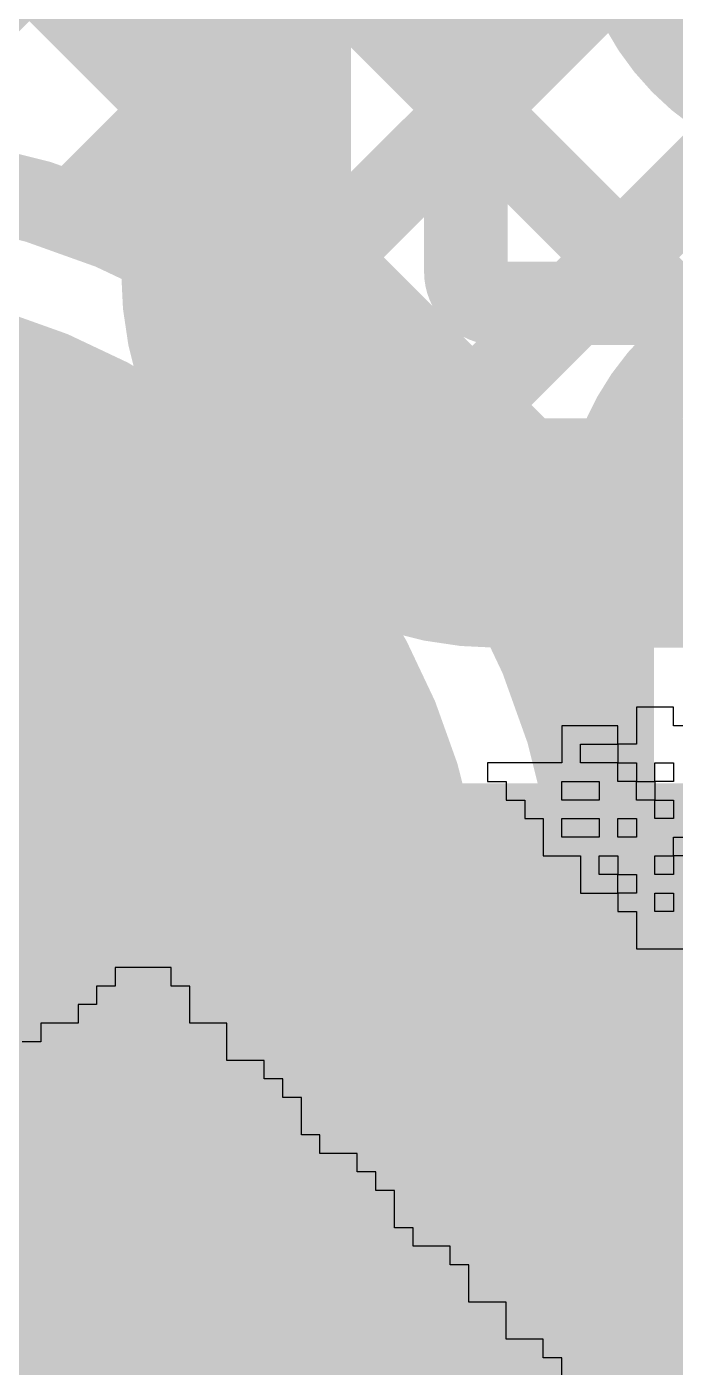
# Model space of a CAD drawing. Header units: millimetres. Extents: x 3.06 to 5.82, y 1.29 to 3.84.
# Drawn here: x 4.596 to 4.658, y 3.0191 to 3.1475 of the extents above; entities that cross this region are included whole.
import ezdxf

# ---------------------------------------------------------------- set-up
doc = ezdxf.new("R2010")
doc.units = ezdxf.units.MM
doc.header["$MEASUREMENT"] = 0
for name, color, linetype in [('BottomLayer', 5, 'Continuous'), ('BottomOverlay', 54, 'Continuous'), ('TopLayer', 1, 'Continuous')]:
    doc.layers.add(name, color=color, linetype=linetype)

msp = doc.modelspace()

# ---------------------------------------------------------------- linework, layer by layer
at = {"layer": 'BottomLayer'}
for points, const_width in [([(4.525, 3.2531752), (4.6606667, 3.1175085)], 0.008), ([(4.525, 3.2248909), (4.651191, 3.0986999)], 0.008), ([(4.576483, 3.1339855), (4.653, 3.2105025)], 0.008), ([(4.6004086, 3.1296268), (4.653, 3.1822182)], 0.008), ([(4.6190198, 3.1199537), (4.6530081, 3.153942)], 0.008), ([(4.6336655, 3.1063151), (4.6662743, 3.1389239)], 0.008), ([(4.6444655, 3.0888308), (4.6514171, 3.0957824)], 0.008), ([(4.652, 2.4344576), (4.652, 3.0929716)], 0.008), ([(4.62, 2.544), (4.62, 3.058)], 0.04), ([(4.6497207, 3.0718859), (4.652, 3.0696066)], 0.008), ([(4.651, 2.544), (4.651, 3.058)], 0.008)]:
    msp.add_lwpolyline(points, dxfattribs=dict(at, const_width=const_width))
for points, const_width in [([(4.69, 3.1428145, -0.7429319099530186), (4.653, 3.1660284)], 0.008), ([(4.575, 3.134, -0.4142135623730951), (4.651, 3.058)], 0.008), ([(4.652, 3.0929716, -0.7663893292834311), (4.69, 3.1152586)], 0.008), ([(4.575, 3.103, -0.4142135623730951), (4.62, 3.058)], 0.04)]:
    msp.add_lwpolyline(points, format="xyb", dxfattribs=dict(at, const_width=const_width))
for points, const_width in [([(4.5984086, 3.1296268, 1), (4.6024086, 3.1296268, 1)], 0.004), ([(4.6170198, 3.1199537, 1), (4.6210198, 3.1199537, 1)], 0.004), ([(4.6586667, 3.1175085, 1), (4.6626667, 3.1175085, 1)], 0.004), ([(4.6316655, 3.1063151, 1), (4.6356655, 3.1063151, 1)], 0.004), ([(4.649191, 3.0986999, 1), (4.653191, 3.0986999, 1)], 0.004), ([(4.6494171, 3.0957824, 1), (4.6534171, 3.0957824, 1)], 0.004), ([(4.65, 3.0929716, 1), (4.654, 3.0929716, 1)], 0.004), ([(4.65, 3.0929716, 1), (4.654, 3.0929716, 1)], 0.004), ([(4.6424655, 3.0888308, 1), (4.6464655, 3.0888308, 1)], 0.004), ([(4.61, 3.058, 1), (4.63, 3.058, 1)], 0.02), ([(4.61, 3.058, 1), (4.63, 3.058, 1)], 0.02), ([(4.6477207, 3.0718859, 1), (4.6517207, 3.0718859, 1)], 0.004), ([(4.65, 3.0696066, 1), (4.654, 3.0696066, 1)], 0.004), ([(4.649, 3.058, 1), (4.653, 3.058, 1)], 0.004), ([(4.649, 3.058, 1), (4.653, 3.058, 1)], 0.004)]:
    msp.add_lwpolyline(points, format="xyb", close=True, dxfattribs=dict(at, const_width=const_width))
at = {"layer": 'BottomOverlay'}
for p, q in [((4.6578872, 3.0823156), (4.6543237, 3.0823156)), ((4.6543237, 3.0823156), (4.6543237, 3.0805338)), ((4.6578872, 3.0805338), (4.6578872, 3.0823156)), ((4.652542, 3.0805338), (4.6471968, 3.0805338)), ((4.6471968, 3.0805338), (4.6471968, 3.0787521)), ((4.652542, 3.0787521), (4.652542, 3.0805338)), ((4.6543237, 3.0805338), (4.6543237, 3.0787521)), ((4.6614507, 3.0805338), (4.6578872, 3.0805338)), ((4.6471968, 3.0787521), (4.6471968, 3.0769704)), ((4.6489786, 3.0769704), (4.6489786, 3.0787521)), ((4.6489786, 3.0787521), (4.652542, 3.0787521)), ((4.6543237, 3.0787521), (4.652542, 3.0787521)), ((4.652542, 3.0787521), (4.652542, 3.0769704)), ((4.6471968, 3.0769704), (4.6400699, 3.0769704)), ((4.6400699, 3.0769704), (4.6400699, 3.0751887)), ((4.652542, 3.0769704), (4.6489786, 3.0769704)), ((4.652542, 3.0751887), (4.652542, 3.0769704)), ((4.652542, 3.0769704), (4.6543237, 3.0769704)), ((4.6543237, 3.0769704), (4.6543237, 3.0751887)), ((4.6561054, 3.0751887), (4.6561054, 3.0769704)), ((4.6561054, 3.0769704), (4.6578872, 3.0769704)), ((4.6578872, 3.0769704), (4.6578872, 3.0751887)), ((4.6400699, 3.0751887), (4.6418516, 3.0751887)), ((4.6418516, 3.0751887), (4.6418516, 3.0734069)), ((4.6471968, 3.0734069), (4.6471968, 3.0751887)), ((4.6471968, 3.0751887), (4.6507603, 3.0751887)), ((4.6507603, 3.0751887), (4.6507603, 3.0734069)), ((4.6543237, 3.0751887), (4.652542, 3.0751887)), ((4.6543237, 3.0734069), (4.6543237, 3.0751887)), ((4.6543237, 3.0751887), (4.6561054, 3.0751887)), ((4.6578872, 3.0751887), (4.6561054, 3.0751887)), ((4.6561054, 3.0751887), (4.6561054, 3.0734069)), ((4.6418516, 3.0734069), (4.6436333, 3.0734069)), ((4.6436333, 3.0734069), (4.6436333, 3.0716252)), ((4.6507603, 3.0734069), (4.6471968, 3.0734069)), ((4.6561054, 3.0734069), (4.6543237, 3.0734069)), ((4.6561054, 3.0716252), (4.6561054, 3.0734069)), ((4.6561054, 3.0734069), (4.6578872, 3.0734069)), ((4.6578872, 3.0734069), (4.6578872, 3.0716252)), ((4.6436333, 3.0716252), (4.6454151, 3.0716252)), ((4.6454151, 3.0716252), (4.6454151, 3.0698434)), ((4.6471968, 3.0698434), (4.6471968, 3.0716252)), ((4.6471968, 3.0716252), (4.6507603, 3.0716252)), ((4.6507603, 3.0716252), (4.6507603, 3.0698434)), ((4.652542, 3.0698434), (4.652542, 3.0716252)), ((4.652542, 3.0716252), (4.6543237, 3.0716252)), ((4.6543237, 3.0716252), (4.6543237, 3.0698434)), ((4.6578872, 3.0716252), (4.6561054, 3.0716252)), ((4.6454151, 3.0698434), (4.6454151, 3.0680617)), ((4.6507603, 3.0698434), (4.6471968, 3.0698434)), ((4.6543237, 3.0698434), (4.652542, 3.0698434)), ((4.6578872, 3.0680617), (4.6578872, 3.0698434)), ((4.6578872, 3.0698434), (4.659669, 3.0698434)), ((4.6454151, 3.0680617), (4.6489786, 3.0680617)), ((4.6489786, 3.0680617), (4.6489786, 3.06628)), ((4.6507603, 3.06628), (4.6507603, 3.0680617)), ((4.6507603, 3.0680617), (4.652542, 3.0680617)), ((4.652542, 3.0680617), (4.652542, 3.06628)), ((4.6561054, 3.06628), (4.6561054, 3.0680617)), ((4.6561054, 3.0680617), (4.6578872, 3.0680617)), ((4.659669, 3.0680617), (4.6578872, 3.0680617)), ((4.6578872, 3.0680617), (4.6578872, 3.06628)), ((4.6489786, 3.06628), (4.6489786, 3.0644982)), ((4.652542, 3.06628), (4.6507603, 3.06628)), ((4.652542, 3.0644982), (4.652542, 3.06628)), ((4.652542, 3.06628), (4.6543237, 3.06628)), ((4.6543237, 3.06628), (4.6543237, 3.0644982)), ((4.6578872, 3.06628), (4.6561054, 3.06628)), ((4.6489786, 3.0644982), (4.652542, 3.0644982)), ((4.6543237, 3.0644982), (4.652542, 3.0644982)), ((4.652542, 3.0644982), (4.652542, 3.0627165)), ((4.6561054, 3.0627165), (4.6561054, 3.0644982)), ((4.6561054, 3.0644982), (4.6578872, 3.0644982)), ((4.6578872, 3.0644982), (4.6578872, 3.0627165)), ((4.652542, 3.0627165), (4.6543237, 3.0627165)), ((4.6543237, 3.0627165), (4.6543237, 3.0609348)), ((4.6578872, 3.0627165), (4.6561054, 3.0627165)), ((4.6543237, 3.0609348), (4.6543237, 3.0591531)), ((4.6543237, 3.0591531), (4.659669, 3.0591531)), ((4.6097804, 3.0573713), (4.6044352, 3.0573713)), ((4.6044352, 3.0573713), (4.6044352, 3.0555896)), ((4.6097804, 3.0555896), (4.6097804, 3.0573713)), ((4.6044352, 3.0555896), (4.6026535, 3.0555896)), ((4.6026535, 3.0555896), (4.6026535, 3.0538079)), ((4.6115622, 3.0555896), (4.6097804, 3.0555896)), ((4.6115622, 3.0538079), (4.6115622, 3.0555896)), ((4.6026535, 3.0538079), (4.6008717, 3.0538079)), ((4.6008717, 3.0538079), (4.6008717, 3.0520261)), ((4.6115622, 3.0520261), (4.6115622, 3.0538079)), ((4.6008717, 3.0520261), (4.5973083, 3.0520261)), ((4.5973083, 3.0520261), (4.5973083, 3.0502444)), ((4.6151256, 3.0520261), (4.6115622, 3.0520261)), ((4.6151256, 3.0502444), (4.6151256, 3.0520261)), ((4.5973083, 3.0502444), (4.5955266, 3.0502444)), ((4.6151256, 3.0484626), (4.6151256, 3.0502444)), ((4.6186891, 3.0484626), (4.6151256, 3.0484626)), ((4.6186891, 3.0466809), (4.6186891, 3.0484626)), ((4.6204709, 3.0466809), (4.6186891, 3.0466809)), ((4.6204709, 3.0448992), (4.6204709, 3.0466809)), ((4.6222526, 3.0448992), (4.6204709, 3.0448992)), ((4.6222526, 3.0431175), (4.6222526, 3.0448992)), ((4.6222526, 3.0413357), (4.6222526, 3.0431175)), ((4.6240343, 3.0413357), (4.6222526, 3.0413357)), ((4.6240343, 3.039554), (4.6240343, 3.0413357)), ((4.6275978, 3.039554), (4.6240343, 3.039554)), ((4.6275978, 3.0377722), (4.6275978, 3.039554)), ((4.6293795, 3.0377722), (4.6275978, 3.0377722)), ((4.6293795, 3.0359905), (4.6293795, 3.0377722)), ((4.6311612, 3.0359905), (4.6293795, 3.0359905)), ((4.6311612, 3.0342089), (4.6311612, 3.0359905)), ((4.6311612, 3.0324271), (4.6311612, 3.0342089)), ((4.6329429, 3.0324271), (4.6311612, 3.0324271)), ((4.6329429, 3.0306453), (4.6329429, 3.0324271)), ((4.6365064, 3.0306453), (4.6329429, 3.0306453)), ((4.6365064, 3.0288636), (4.6365064, 3.0306453)), ((4.6382882, 3.0288636), (4.6365064, 3.0288636)), ((4.6382882, 3.0270819), (4.6382882, 3.0288636)), ((4.6382882, 3.0253002), (4.6382882, 3.0270819)), ((4.6418516, 3.0253002), (4.6382882, 3.0253002)), ((4.6418516, 3.0235184), (4.6418516, 3.0253002)), ((4.6418516, 3.0217367), (4.6418516, 3.0235184)), ((4.6454151, 3.0217367), (4.6418516, 3.0217367)), ((4.6454151, 3.0199549), (4.6454151, 3.0217367)), ((4.6471968, 3.0199549), (4.6454151, 3.0199549)), ((4.6471968, 3.0181732), (4.6471968, 3.0199549))]:
    msp.add_line(p, q, dxfattribs=at)
at = {"layer": 'TopLayer'}
for points, const_width in [([(4.616, 3.124), (4.616, 3.1845132)], 0.022), ([(4.638, 3.124), (4.638, 3.1845132)], 0.008), ([(4.638, 3.1389339), (4.6530081, 3.153942)], 0.008), ([(4.638, 3.1401752), (4.6571752, 3.121)], 0.008), ([(4.6483504, 3.121), (4.6662743, 3.1389239)], 0.008), ([(4.641, 3.121), (4.6679716, 3.121)], 0.008), ([(4.641, 3.099), (4.674, 3.099)], 0.022)]:
    msp.add_lwpolyline(points, dxfattribs=dict(at, const_width=const_width))
for points, const_width in [([(4.6810284, 3.138, -1.310882249624184), (4.6810284, 3.182)], 0.008), ([(4.641, 3.099, -0.4142135623730951), (4.616, 3.124)], 0.022), ([(4.641, 3.121, -0.4142135623730951), (4.638, 3.124)], 0.008)]:
    msp.add_lwpolyline(points, format="xyb", dxfattribs=dict(at, const_width=const_width))
for points, const_width in [([(4.636, 3.1401752, 1), (4.64, 3.1401752, 1)], 0.004), ([(4.636, 3.1389339, 1), (4.64, 3.1389339, 1)], 0.004), ([(4.6105, 3.124, 1), (4.6215, 3.124, 1)], 0.011), ([(4.6105, 3.124, 1), (4.6215, 3.124, 1)], 0.011), ([(4.636, 3.124, 1), (4.64, 3.124, 1)], 0.004), ([(4.636, 3.124, 1), (4.64, 3.124, 1)], 0.004), ([(4.639, 3.121, 1), (4.643, 3.121, 1)], 0.004), ([(4.639, 3.121, 1), (4.643, 3.121, 1)], 0.004), ([(4.6463504, 3.121, 1), (4.6503504, 3.121, 1)], 0.004), ([(4.6551752, 3.121, 1), (4.6591752, 3.121, 1)], 0.004), ([(4.6355, 3.099, 1), (4.6465, 3.099, 1)], 0.011), ([(4.6355, 3.099, 1), (4.6465, 3.099, 1)], 0.011)]:
    msp.add_lwpolyline(points, format="xyb", close=True, dxfattribs=dict(at, const_width=const_width))
msp.add_solid([(4.416, 2.96), (4.738, 2.96), (4.416, 3.075), (4.738, 3.075)], dxfattribs=at)

doc.saveas('drawing.dxf')
